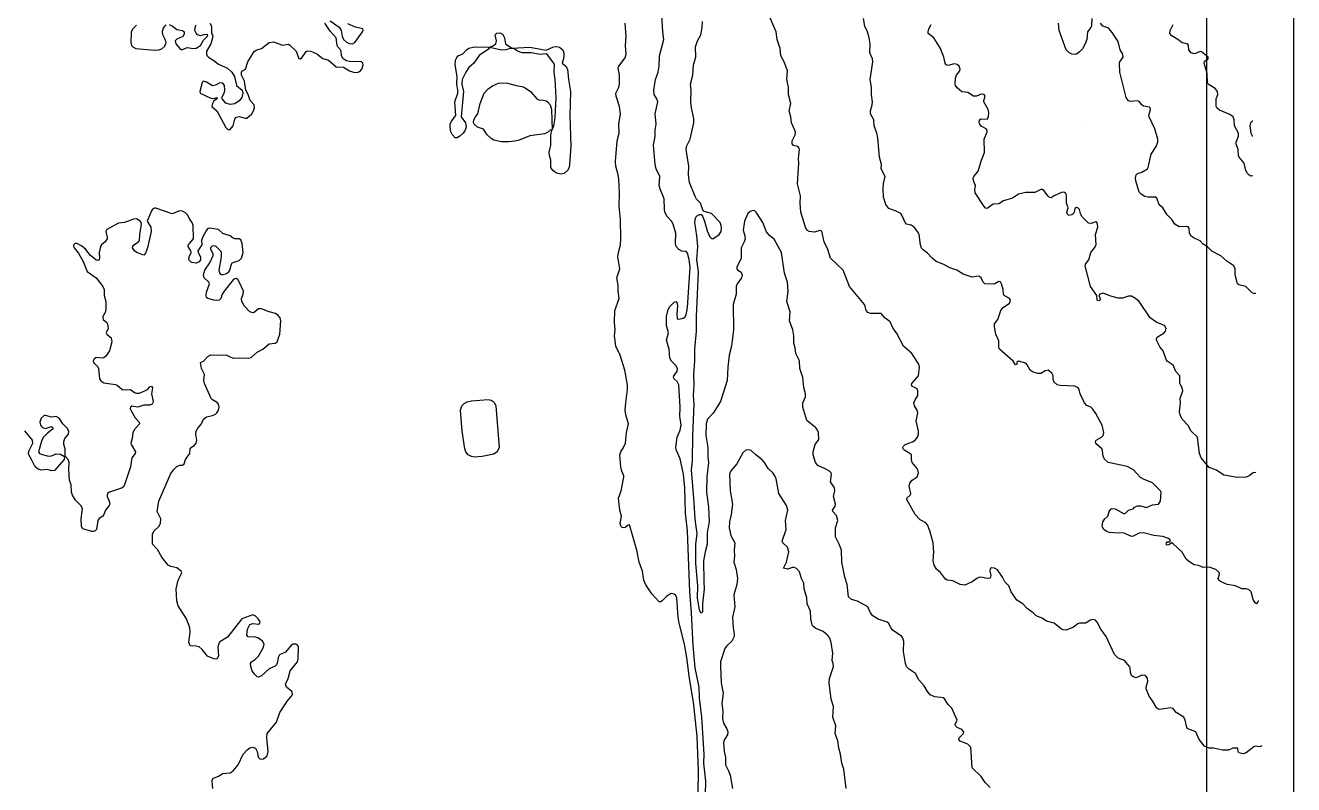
# Model space of a CAD drawing. Header units: feet. Extents: x 3308442 to 3309229, y 1376409 to 1377193.
# Drawn here: x 3308904.4 to 3309228.6, y 1376723.8 to 1376917.9 of the extents above; entities that cross this region are included whole.
import ezdxf

# ---------------------------------------------------------------- set-up
doc = ezdxf.new("R2010")
doc.units = ezdxf.units.FT
doc.header["$MEASUREMENT"] = 0
picture_1 = doc.add_image_def('image1.tif', size_in_pixel=(23683, 23593))

msp = doc.modelspace()

# ---------------------------------------------------------------- linework, layer by layer
msp.add_lwpolyline([(3308458.31, 1377163.01), (3309206.27, 1377163.01), (3309206.27, 1376437.64), (3308479.78, 1376432.27)], close=True)
at = {"color": 6}
for points, elevation in [([(3309078.24, 1376721.28), (3309078.3, 1376724.71), (3309077.84, 1376729.28), (3309077.86, 1376731.56), (3309077.3, 1376741.08), (3309076.74, 1376746.03), (3309076.59, 1376748.7), (3309075.61, 1376753.65), (3309075.05, 1376759.36), (3309074.69, 1376767.73), (3309074.21, 1376773.07), (3309073.68, 1376788.68), (3309073.13, 1376793.25), (3309072.92, 1376799.72), (3309072.6, 1376803.15), (3309071.77, 1376807.11), (3309070.85, 1376809.24), (3309070.7, 1376810), (3309071.04, 1376812.66), (3309071.77, 1376814.41), (3309071.99, 1376815.71), (3309071.68, 1376817.99), (3309071.79, 1376820.28), (3309071.46, 1376825.99), (3309071.01, 1376826.86), (3309070.2, 1376827.51), (3309070.02, 1376827.89), (3309070.13, 1376828.28), (3309071.02, 1376829.42), (3309071.09, 1376830.18), (3309070.63, 1376830.94), (3309069.51, 1376832.08), (3309069.12, 1376832.84), (3309068.97, 1376835.13), (3309068.27, 1376837.41), (3309068.82, 1376839.32), (3309068.31, 1376841.22), (3309068.31, 1376843.51), (3309068.73, 1376845.31), (3309069.11, 1376846.07), (3309070.25, 1376847.15), (3309070.63, 1376847.31), (3309071.01, 1376846.86), (3309071.12, 1376846.17), (3309070.92, 1376844.27), (3309071.01, 1376842.93), (3309071.39, 1376842.77), (3309072.53, 1376843.1), (3309072.92, 1376843.32), (3309073.33, 1376843.89), (3309073.61, 1376845.79), (3309074.29, 1376856.07), (3309074.06, 1376858.06), (3309073.68, 1376859.72), (3309073.3, 1376860.08), (3309072.15, 1376860.23), (3309071.39, 1376860.58), (3309070.72, 1376861.4), (3309070.57, 1376862.16), (3309070.64, 1376864.83), (3309070, 1376867.11), (3309069.52, 1376867.87), (3309068.42, 1376869.02), (3309067.86, 1376870.16), (3309067.72, 1376870.92), (3309067.71, 1376873.59), (3309066.72, 1376875.87), (3309066.41, 1376877.01), (3309066.57, 1376879.3), (3309065.67, 1376881.2), (3309065.36, 1376882.34), (3309064.97, 1376887.29), (3309065.34, 1376889.58), (3309065.35, 1376891.1), (3309065.64, 1376892.62), (3309065.37, 1376895.29), (3309066.08, 1376898.34), (3309065.84, 1376899.1), (3309065.13, 1376900.24), (3309065, 1376901.38), (3309065.45, 1376904.05), (3309066.1, 1376905.95), (3309066.41, 1376907.47), (3309066.51, 1376910.14), (3309067.59, 1376914.33), (3309067.32, 1376916.23), (3309066.96, 1376921.94)], 4482), ([(3309220.46, 1376733.76), (3309219.89, 1376733.45), (3309218.75, 1376733.66), (3309218.36, 1376733.5), (3309216.46, 1376731.94), (3309215.7, 1376731.65), (3309214.6, 1376731.94), (3309214.38, 1376732.32), (3309214.34, 1376733.09), (3309214.18, 1376733.14), (3309213.03, 1376733.17), (3309211.89, 1376732.65), (3309210.37, 1376732.58), (3309208.08, 1376733.09), (3309206.94, 1376733.11), (3309205.8, 1376733.63), (3309204.39, 1376735.37), (3309203.53, 1376737.27), (3309201.51, 1376738.04), (3309201.24, 1376738.42), (3309200.85, 1376740.32), (3309200.47, 1376741.05), (3309198.57, 1376742.22), (3309197.8, 1376743.26), (3309197.04, 1376743.41), (3309194.38, 1376743.01), (3309194, 1376743.08), (3309193.62, 1376743.37), (3309192.51, 1376745.27), (3309191.61, 1376746.41), (3309190.85, 1376748.32), (3309190.84, 1376748.7), (3309191.31, 1376750.22), (3309191.24, 1376750.98), (3309191, 1376751.36), (3309190.57, 1376751.68), (3309189.81, 1376751.82), (3309188.28, 1376751.09), (3309187.55, 1376751.36), (3309187.14, 1376751.74), (3309186.89, 1376752.5), (3309186.79, 1376753.65), (3309186.58, 1376754.03), (3309185.32, 1376755.55), (3309183.72, 1376756.11), (3309182.76, 1376757.07), (3309180.69, 1376761.64), (3309179.28, 1376763.55), (3309178.39, 1376765.36), (3309177.92, 1376765.83), (3309177.24, 1376766), (3309176.67, 1376765.83), (3309175.34, 1376765.06), (3309173.82, 1376765.07), (3309173.44, 1376764.94), (3309172.29, 1376764.1), (3309170.39, 1376763.32), (3309169.63, 1376763.37), (3309169.25, 1376763.56), (3309167.34, 1376765.06), (3309165.44, 1376765.64), (3309164.3, 1376766.37), (3309162.77, 1376766.97), (3309162.01, 1376767.76), (3309160.49, 1376768.85), (3309159.39, 1376770.02), (3309157.82, 1376770.95), (3309156.35, 1376773.07), (3309155.74, 1376774.59), (3309154.78, 1376775.68), (3309154.13, 1376776.87), (3309152.87, 1376778.68), (3309152.11, 1376779.17), (3309151.35, 1376779.22), (3309150.97, 1376778.99), (3309150.93, 1376778.4), (3309151.18, 1376777.25), (3309150.97, 1376776.63), (3309150.21, 1376776.5), (3309149.07, 1376776.8), (3309148.31, 1376776.81), (3309147.56, 1376776.49), (3309146.4, 1376775.68), (3309144.5, 1376774.83), (3309143.36, 1376774.95), (3309141.45, 1376775.9), (3309139.98, 1376776.11), (3309139.55, 1376776.35), (3309138.28, 1376778.02), (3309137.26, 1376778.88), (3309136.72, 1376779.92), (3309136.43, 1376781.06), (3309136.61, 1376783.35), (3309136.41, 1376785.63), (3309135.56, 1376788.68), (3309134.98, 1376790.2), (3309134.6, 1376790.78), (3309133.07, 1376791.47), (3309131.85, 1376792.86), (3309129.69, 1376796.67), (3309129.69, 1376797.05), (3309130.57, 1376797.81), (3309130.73, 1376798.2), (3309130.33, 1376800.1), (3309130.48, 1376800.86), (3309131.09, 1376801.62), (3309132.31, 1376802.49), (3309132.71, 1376803.53), (3309132.55, 1376804.29), (3309132.33, 1376804.67), (3309131.1, 1376806.19), (3309130.92, 1376806.95), (3309130.89, 1376808.1), (3309130.5, 1376808.48), (3309129.18, 1376809.24), (3309128.8, 1376809.62), (3309128.69, 1376810), (3309128.83, 1376810.38), (3309129.31, 1376810.76), (3309131.17, 1376811.44), (3309131.86, 1376811.9), (3309132.42, 1376812.66), (3309132.69, 1376813.43), (3309132.66, 1376814.19), (3309132.1, 1376816.85), (3309132.53, 1376818.76), (3309132.31, 1376819.52), (3309131.64, 1376820.66), (3309131.52, 1376821.42), (3309131.8, 1376822.18), (3309132.5, 1376823.33), (3309132.53, 1376824.47), (3309132.31, 1376825.02), (3309131.17, 1376825.59), (3309130.92, 1376825.99), (3309130.98, 1376826.37), (3309132.72, 1376828.28), (3309132.94, 1376830.56), (3309132.81, 1376831.32), (3309131, 1376833.99), (3309128.89, 1376835.89), (3309127.07, 1376839.32), (3309126.2, 1376840.46), (3309125.46, 1376842.16), (3309124.1, 1376843.13), (3309123.1, 1376844.27), (3309120.4, 1376844.27), (3309119.75, 1376844.54), (3309119.29, 1376845.03), (3309119.07, 1376846.17), (3309118.85, 1376846.55), (3309115.03, 1376851.12), (3309113.42, 1376855.31), (3309110.22, 1376858.36), (3309109.48, 1376860.64), (3309108.58, 1376862.54), (3309107.94, 1376865.29), (3309107.56, 1376865.48), (3309106.04, 1376865.04), (3309104.77, 1376865.21), (3309104.17, 1376865.59), (3309103.76, 1376866.29), (3309102.64, 1376870.16), (3309102.4, 1376872.44), (3309102.49, 1376874.35), (3309101.75, 1376877.39), (3309102.11, 1376882.72), (3309102.05, 1376883.87), (3309102.3, 1376886.15), (3309102.21, 1376886.53), (3309101.85, 1376886.91), (3309100.71, 1376887.2), (3309100.38, 1376887.67), (3309100.41, 1376888.44), (3309101.13, 1376889.96), (3309101.24, 1376890.72), (3309100.22, 1376893), (3309100.03, 1376894.53), (3309099.62, 1376896.05), (3309100.01, 1376897.95), (3309099.44, 1376900.24), (3309099.46, 1376902.14), (3309099.02, 1376904.05), (3309099.19, 1376906.33), (3309098.32, 1376908.62), (3309097.51, 1376910.14), (3309097.35, 1376912.04), (3309096.53, 1376914.33), (3309096.3, 1376916.23), (3309094.32, 1376920.8)], 4484), ([(3308932.8, 1376917.96), (3308931.85, 1376916.99), (3308931.45, 1376916.23), (3308931.33, 1376913.57), (3308931.54, 1376912.8), (3308931.85, 1376912.42), (3308932.67, 1376912.04), (3308937.37, 1376911.61), (3308938.51, 1376911.7), (3308939.27, 1376911.95), (3308940.03, 1376912.56), (3308940.36, 1376913.57), (3308940.15, 1376914.33), (3308939.5, 1376915.47), (3308939.43, 1376916.23), (3308939.6, 1376916.99), (3308940.03, 1376917.75), (3308940.41, 1376918.03)], 4480), ([(3308941.17, 1376918.11), (3308941.93, 1376917.76), (3308943.08, 1376916.85), (3308944.6, 1376916.62), (3308944.99, 1376916.23), (3308944.98, 1376915.67), (3308944.63, 1376915.09), (3308943.08, 1376914.36), (3308942.71, 1376913.95), (3308942.87, 1376913.18), (3308943.84, 1376912), (3308944.22, 1376911.78), (3308944.6, 1376911.78), (3308945.74, 1376912.25), (3308947.26, 1376912.04), (3308948.03, 1376912.07), (3308949.13, 1376912.8), (3308949.93, 1376914.17), (3308950.9, 1376915.09), (3308951, 1376915.47), (3308950.31, 1376915.57), (3308949.17, 1376915.25), (3308948.41, 1376915.47), (3308948.03, 1376915.89), (3308947.74, 1376916.61), (3308947.85, 1376917.75), (3308948.03, 1376918.01)], 4480), ([(3308951.55, 1376918.52), (3308951.95, 1376917.75), (3308951.96, 1376915.85), (3308952.25, 1376915.47), (3308952.33, 1376915.09), (3308951.8, 1376913.18), (3308950.7, 1376911.28), (3308950.68, 1376910.52), (3308950.84, 1376910.14), (3308951.17, 1376909.76), (3308952.6, 1376908.94), (3308953.74, 1376908.03), (3308956.02, 1376906.96), (3308957.2, 1376905.95), (3308957.88, 1376904.81), (3308958.33, 1376902.52), (3308959.85, 1376901.38), (3308960.01, 1376900.62), (3308959.69, 1376899.48), (3308959.07, 1376898.61), (3308957.93, 1376897.89), (3308956.78, 1376897.71), (3308955.64, 1376898.06), (3308954.7, 1376899.1), (3308954.62, 1376899.48), (3308955.26, 1376900.73), (3308955.41, 1376901.38), (3308955.31, 1376902.52), (3308954.88, 1376903.18), (3308954.12, 1376903.23), (3308952.98, 1376902.59), (3308952.21, 1376902.49), (3308950.69, 1376903.4), (3308949.93, 1376903.66), (3308949.57, 1376903.28), (3308948.98, 1376901), (3308949.1, 1376900.62), (3308951.83, 1376899.29), (3308952.6, 1376899.26), (3308953.36, 1376899.48), (3308953.4, 1376899.1), (3308952.6, 1376898.6), (3308952.21, 1376897.95), (3308952.07, 1376897.19), (3308953.36, 1376896.08), (3308955.64, 1376891.8), (3308956.02, 1376891.35), (3308956.4, 1376891.19), (3308956.78, 1376891.27), (3308957.55, 1376892.24), (3308957.93, 1376893.91), (3308958.31, 1376894.49), (3308959.07, 1376894.64), (3308960.59, 1376894.17), (3308960.97, 1376894.22), (3308962.25, 1376895.29), (3308962.74, 1376896.05), (3308962.98, 1376896.81), (3308962.91, 1376897.57), (3308961.85, 1376898.72), (3308961.37, 1376900.24), (3308960.73, 1376901.38), (3308960.41, 1376903.67), (3308959.67, 1376905.19), (3308959.67, 1376905.95), (3308959.89, 1376906.33), (3308960.63, 1376906.71), (3308961.27, 1376908.62), (3308962.88, 1376911.27), (3308963.53, 1376911.66), (3308964.78, 1376912.01), (3308966.68, 1376913.55), (3308967.83, 1376913.69), (3308970.11, 1376912.82), (3308971.63, 1376913.08), (3308972.01, 1376912.89), (3308973.62, 1376911.28), (3308974.3, 1376909.46), (3308974.68, 1376909.39), (3308975.06, 1376909.64), (3308976.2, 1376911.25), (3308976.58, 1376911.41), (3308977.34, 1376911.3), (3308978.87, 1376910.67), (3308980.39, 1376909.41), (3308981.91, 1376909), (3308983.82, 1376907.31), (3308985.72, 1376907.2), (3308987.24, 1376906.32), (3308988.27, 1376905.95), (3308989.15, 1376905.88), (3308989.91, 1376906.11), (3308990.4, 1376906.71), (3308990.73, 1376907.85), (3308990.67, 1376908.28), (3308990.24, 1376908.62), (3308987.24, 1376908.65), (3308986.48, 1376908.88), (3308985.64, 1376909.38), (3308985.24, 1376910.14), (3308985.14, 1376911.28), (3308984.97, 1376911.66), (3308984.26, 1376912.42), (3308984.08, 1376912.8), (3308983.86, 1376914.71), (3308982.29, 1376916.41), (3308980.91, 1376918.52)], 4480), ([(3308982.29, 1376919.09), (3308984.58, 1376917.42), (3308985.13, 1376916.61), (3308985.38, 1376915.09), (3308985.73, 1376914.33), (3308986.48, 1376913.66), (3308987.24, 1376913.28), (3308988.01, 1376913.2), (3308988.64, 1376913.57), (3308990.59, 1376916.23), (3308990.78, 1376916.61), (3308990.64, 1376916.99), (3308988.77, 1376917.42), (3308986.86, 1376918.29)], 4480), ([(3309076.21, 1376710.24), (3309076.41, 1376727.37), (3309076.07, 1376736.13), (3309075.14, 1376744.89), (3309074.11, 1376750.98), (3309073.45, 1376756.31), (3309072.85, 1376759.74), (3309071.53, 1376765.07), (3309071.29, 1376766.59), (3309070.92, 1376771.54), (3309070.63, 1376772.16), (3309070.25, 1376772.52), (3309069.49, 1376772.65), (3309068.35, 1376771.98), (3309067.2, 1376770.78), (3309066.82, 1376770.53), (3309066.44, 1376770.53), (3309064.54, 1376772.58), (3309063.02, 1376774.85), (3309062.48, 1376776.11), (3309062.11, 1376778.4), (3309061.26, 1376780.68), (3309060.72, 1376783.73), (3309058.84, 1376790.2), (3309058.45, 1376790.15), (3309057.68, 1376789.57), (3309057.3, 1376789.46), (3309056.92, 1376789.56), (3309056.68, 1376789.82), (3309056.46, 1376790.58), (3309056.78, 1376792.48), (3309056.31, 1376794.01), (3309056.02, 1376797.05), (3309056.65, 1376798.96), (3309057.34, 1376802.38), (3309057.33, 1376802.76), (3309056.85, 1376803.91), (3309056.57, 1376805.05), (3309056.35, 1376808.1), (3309056.56, 1376808.86), (3309057.3, 1376810.03), (3309057.79, 1376811.14), (3309058.08, 1376813.81), (3309058.59, 1376816.09), (3309057.88, 1376818.38), (3309057.75, 1376819.52), (3309057.84, 1376821.42), (3309058.32, 1376824.85), (3309058.31, 1376825.99), (3309057.62, 1376829.8), (3309056.45, 1376833.61), (3309055.34, 1376835.89), (3309054.99, 1376838.56), (3309055.14, 1376840.08), (3309055.02, 1376841.98), (3309055.08, 1376845.03), (3309056.16, 1376848.07), (3309055.88, 1376849.98), (3309055.89, 1376851.5), (3309055.58, 1376853.41), (3309056.35, 1376855.69), (3309055.81, 1376858.74), (3309055.97, 1376859.88), (3309056.51, 1376861.78), (3309056.62, 1376863.31), (3309056.54, 1376868.26), (3309056.14, 1376871.68), (3309056.25, 1376875.11), (3309056.13, 1376878.54), (3309055.96, 1376879.68), (3309055.32, 1376881.96), (3309055.21, 1376883.1), (3309055.69, 1376888.44), (3309056.21, 1376890.34), (3309056.07, 1376892.62), (3309056.48, 1376895.29), (3309056.26, 1376897.19), (3309055.42, 1376899.86), (3309055.32, 1376900.62), (3309056.13, 1376902.14), (3309056.27, 1376902.9), (3309056.27, 1376905.19), (3309055.96, 1376907.09), (3309056.09, 1376907.47), (3309057.68, 1376909.61), (3309057.97, 1376910.52), (3309057.82, 1376912.8), (3309057.99, 1376915.09), (3309057.72, 1376918.52)], 4481), ([(3309150.97, 1376723.04), (3309149.75, 1376724.33), (3309148.69, 1376725.87), (3309146.37, 1376728.14), (3309146.02, 1376733.38), (3309145.26, 1376734.19), (3309143.36, 1376734.94), (3309142.97, 1376735.37), (3309143.04, 1376735.75), (3309144.21, 1376736.89), (3309144.23, 1376737.27), (3309143.74, 1376737.9), (3309142.55, 1376738.42), (3309142.13, 1376738.8), (3309142.09, 1376739.18), (3309142.54, 1376740.32), (3309141.21, 1376743.37), (3309140.31, 1376744.3), (3309139.17, 1376746.01), (3309136.88, 1376746.25), (3309135.64, 1376746.79), (3309134.98, 1376747.59), (3309134.15, 1376749.08), (3309132.8, 1376750.6), (3309131.93, 1376752.24), (3309130.39, 1376753.27), (3309129.6, 1376754.03), (3309129.34, 1376754.79), (3309128.84, 1376757.84), (3309128.97, 1376760.5), (3309128.72, 1376761.26), (3309128.43, 1376761.64), (3309126.22, 1376763.23), (3309125.64, 1376763.93), (3309125.08, 1376765), (3309124.7, 1376765.33), (3309122.41, 1376766.14), (3309121.01, 1376766.97), (3309120.39, 1376767.73), (3309119.7, 1376769.26), (3309117.08, 1376770.74), (3309115.56, 1376771.13), (3309114.8, 1376771.86), (3309114.45, 1376774.97), (3309113.85, 1376776.87), (3309113.12, 1376780.68), (3309112.99, 1376783.73), (3309112.44, 1376785.25), (3309111.45, 1376787.15), (3309111.48, 1376789.44), (3309112.09, 1376791.34), (3309111.75, 1376792.58), (3309110.77, 1376793.63), (3309110.74, 1376794.01), (3309111.37, 1376795.01), (3309111.51, 1376795.53), (3309110.92, 1376797.43), (3309111.27, 1376798.96), (3309111.22, 1376799.72), (3309110.17, 1376801.24), (3309110.45, 1376803.15), (3309110.32, 1376803.53), (3309109.92, 1376803.91), (3309108.67, 1376804.67), (3309106.93, 1376805.43), (3309106.35, 1376806.19), (3309105.74, 1376808.1), (3309105.72, 1376808.86), (3309106.24, 1376810.76), (3309107.18, 1376812.02), (3309107.1, 1376813.81), (3309106.8, 1376814.57), (3309106.42, 1376815.05), (3309104.14, 1376816.92), (3309103.11, 1376820.28), (3309103.14, 1376821.42), (3309103.77, 1376822.94), (3309103.84, 1376823.71), (3309103.38, 1376825.34), (3309103.13, 1376827.89), (3309102.38, 1376830.18), (3309102.23, 1376832.18), (3309101.37, 1376833.99), (3309101.19, 1376835.51), (3309100.81, 1376836.65), (3309100.8, 1376838.56), (3309100.53, 1376840.08), (3309099.68, 1376842.36), (3309099.86, 1376844.65), (3309099.03, 1376847.31), (3309099.38, 1376849.98), (3309099.2, 1376852.26), (3309098.47, 1376854.55), (3309097.63, 1376859.88), (3309095.76, 1376863.24), (3309094.62, 1376864.22), (3309093.86, 1376865.16), (3309092.9, 1376867.49), (3309091.19, 1376870.14), (3309090.81, 1376870.49), (3309090.43, 1376870.61), (3309089.67, 1376870.37), (3309089.05, 1376869.78), (3309088.24, 1376867.87), (3309087.86, 1376865.59), (3309088.31, 1376864.07), (3309088.36, 1376863.31), (3309088.14, 1376862.54), (3309087.38, 1376861.02), (3309087.35, 1376858.36), (3309086.26, 1376856.07), (3309086.24, 1376855.69), (3309086.53, 1376855.31), (3309087.38, 1376854.85), (3309087.6, 1376854.17), (3309087.44, 1376853.41), (3309086.37, 1376851.88), (3309086.08, 1376851.12), (3309086.05, 1376849.22), (3309085.35, 1376846.55), (3309085.39, 1376840.08), (3309084.86, 1376835.89), (3309084.32, 1376833.61), (3309083.95, 1376830.56), (3309083.78, 1376827.13), (3309082.05, 1376821.72), (3309080.22, 1376818.76), (3309078.77, 1376817.23), (3309078.43, 1376816.09), (3309078.33, 1376813.05), (3309078.83, 1376810), (3309078.83, 1376807.71), (3309079.01, 1376806.19), (3309078.57, 1376802.38), (3309078.52, 1376798.58), (3309079.03, 1376794.77), (3309079.19, 1376790.96), (3309078.67, 1376788.3), (3309078.67, 1376785.25), (3309078.15, 1376783.35), (3309077.74, 1376781.06), (3309077.78, 1376775.73), (3309077.94, 1376773.83), (3309077.49, 1376770.02), (3309077.48, 1376767.97), (3309077.1, 1376767.62), (3309076.72, 1376768.39), (3309076.18, 1376771.54), (3309076.24, 1376774.59), (3309075.74, 1376780.3), (3309075.81, 1376785.25), (3309076.07, 1376787.92), (3309075.58, 1376791.65), (3309075.38, 1376795.91), (3309074.69, 1376804.29), (3309074.94, 1376806.57), (3309074.98, 1376813.05), (3309075.38, 1376821.04), (3309075.2, 1376823.33), (3309075.31, 1376825.99), (3309075.23, 1376828.66), (3309075.5, 1376832.08), (3309075.51, 1376835.13), (3309075.97, 1376839.7), (3309075.92, 1376843.51), (3309076.47, 1376854.93), (3309076, 1376857.97), (3309076.28, 1376861.4), (3309076.05, 1376864.07), (3309075.53, 1376867.49), (3309075.66, 1376868.64), (3309075.96, 1376869.16), (3309076.72, 1376869.58), (3309077.1, 1376869.54), (3309077.48, 1376869.15), (3309078, 1376867.87), (3309078.63, 1376865.4), (3309079.39, 1376863.85), (3309079.77, 1376863.4), (3309080.15, 1376863.33), (3309081.73, 1376864.45), (3309082.24, 1376865.21), (3309082.36, 1376865.97), (3309082.28, 1376866.73), (3309081.97, 1376867.49), (3309079.78, 1376869.78), (3309077.86, 1376870.29), (3309077.63, 1376870.54), (3309077, 1376872.44), (3309075.96, 1376873.5), (3309075.58, 1376874.17), (3309074.14, 1376877.77), (3309073.9, 1376879.68), (3309073.96, 1376881.96), (3309073.28, 1376886.15), (3309073.37, 1376886.91), (3309074.34, 1376888.82), (3309075.25, 1376893), (3309075.23, 1376894.15), (3309074.64, 1376896.81), (3309074.52, 1376898.34), (3309074.55, 1376901.38), (3309074.39, 1376902.9), (3309074.99, 1376905.19), (3309075.2, 1376907.85), (3309075.78, 1376909.76), (3309075.71, 1376912.42), (3309076.22, 1376913.95), (3309077.03, 1376915.47), (3309077.36, 1376917.37), (3309077.48, 1376918.9)], 4483), ([(3309219.7, 1376770.74), (3309219.51, 1376770.74), (3309219.13, 1376770.07), (3309218.75, 1376770.27), (3309218.21, 1376771.16), (3309217.74, 1376773.07), (3309217.22, 1376773.63), (3309216.46, 1376773.85), (3309215.32, 1376773.84), (3309213.73, 1376774.59), (3309211.62, 1376774.97), (3309209.91, 1376775.73), (3309209.44, 1376776.11), (3309209.3, 1376776.49), (3309209.59, 1376777.63), (3309209.51, 1376778.02), (3309208.68, 1376778.78), (3309206.94, 1376779.44), (3309205.42, 1376779.35), (3309204.28, 1376779.8), (3309203.13, 1376780.04), (3309202.01, 1376780.68), (3309201.12, 1376781.44), (3309200.09, 1376783.28), (3309197.8, 1376785.35), (3309197.42, 1376785.59), (3309196.66, 1376785.1), (3309196.28, 1376785.06), (3309195.99, 1376785.25), (3309196.06, 1376785.63), (3309196.28, 1376785.84), (3309197.04, 1376785.88), (3309197.04, 1376786.39), (3309196.62, 1376786.77), (3309195.14, 1376787.21), (3309192.85, 1376787.54), (3309190.19, 1376788.22), (3309189.05, 1376788.06), (3309187.52, 1376787.31), (3309187.14, 1376787.27), (3309185.24, 1376788.13), (3309182.57, 1376788.14), (3309181.43, 1376788.29), (3309180.67, 1376788.57), (3309180.03, 1376789.06), (3309179.67, 1376789.82), (3309179.79, 1376790.96), (3309180.29, 1376791.79), (3309181.1, 1376792.48), (3309181.43, 1376793.63), (3309181.81, 1376794.23), (3309182.19, 1376794.41), (3309182.95, 1376794.35), (3309185.24, 1376793.07), (3309185.62, 1376793.21), (3309186.38, 1376794.01), (3309187.52, 1376794.34), (3309187.93, 1376794.77), (3309188.67, 1376795.11), (3309189.43, 1376795.05), (3309190.95, 1376794.65), (3309192.47, 1376795.32), (3309194, 1376795.48), (3309194.57, 1376796.29), (3309194.67, 1376798.58), (3309194.53, 1376798.96), (3309192.47, 1376801), (3309190.19, 1376801.89), (3309189.43, 1376802.37), (3309187.61, 1376804.29), (3309186, 1376805.11), (3309181.18, 1376806.19), (3309180.29, 1376806.9), (3309179.9, 1376807.71), (3309179.7, 1376809.24), (3309179.52, 1376809.62), (3309178.31, 1376810.76), (3309177.99, 1376811.14), (3309177.89, 1376811.52), (3309178.11, 1376811.9), (3309179.5, 1376812.66), (3309179.91, 1376813.1), (3309180.05, 1376813.81), (3309179.61, 1376815.71), (3309178, 1376818.71), (3309177.24, 1376819.84), (3309176.7, 1376820.28), (3309175.72, 1376820.73), (3309175.08, 1376821.42), (3309173.98, 1376823.71), (3309173.73, 1376824.85), (3309173.49, 1376825.23), (3309172.67, 1376825.71), (3309168.87, 1376825.84), (3309168.1, 1376826), (3309167.3, 1376826.75), (3309167.1, 1376827.51), (3309167.1, 1376828.28), (3309166.79, 1376829.04), (3309165.82, 1376829.76), (3309165.06, 1376829.6), (3309163.92, 1376828.91), (3309163.15, 1376828.91), (3309162.01, 1376829.29), (3309161.25, 1376829.78), (3309160.49, 1376831.14), (3309160.11, 1376831.52), (3309158.21, 1376832.11), (3309157.82, 1376831.7), (3309157.82, 1376831.32), (3309157.44, 1376831.11), (3309156.86, 1376832.08), (3309153.41, 1376835.13), (3309153.26, 1376835.51), (3309153.26, 1376837.26), (3309152.45, 1376838.94), (3309152.09, 1376840.84), (3309152.1, 1376841.6), (3309152.99, 1376842.74), (3309153.69, 1376845.03), (3309154.35, 1376845.79), (3309155.92, 1376846.92), (3309156.17, 1376847.69), (3309155.92, 1376848.1), (3309154.56, 1376848.84), (3309154.38, 1376849.22), (3309154.36, 1376850.36), (3309153.91, 1376851.88), (3309153.64, 1376852.34), (3309153.26, 1376852.47), (3309152.2, 1376851.88), (3309151.73, 1376851.79), (3309149.64, 1376851.88), (3309149.21, 1376852.26), (3309148.69, 1376853.38), (3309148.31, 1376853.68), (3309147.92, 1376853.76), (3309146.4, 1376853.55), (3309144.12, 1376854.29), (3309142.48, 1376855.31), (3309140.69, 1376855.92), (3309139.17, 1376856.76), (3309137.23, 1376857.59), (3309136.19, 1376858.36), (3309134.98, 1376859.71), (3309133.84, 1376860.49), (3309133.46, 1376860.97), (3309133.17, 1376861.78), (3309132.85, 1376864.45), (3309132.47, 1376865.21), (3309131.55, 1376866.34), (3309130.79, 1376866.85), (3309129.65, 1376867.11), (3309129.27, 1376867.54), (3309128.45, 1376869.4), (3309128.13, 1376869.8), (3309126.98, 1376870.44), (3309125.08, 1376871.07), (3309124.32, 1376872.15), (3309123.74, 1376873.97), (3309123.65, 1376876.25), (3309123.73, 1376877.39), (3309124.18, 1376879.3), (3309123.18, 1376881.2), (3309123.22, 1376882.34), (3309122.68, 1376884.25), (3309122.26, 1376889.2), (3309122.03, 1376890.34), (3309121.37, 1376892.24), (3309121.31, 1376893.77), (3309120.45, 1376895.29), (3309120.45, 1376896.05), (3309120.88, 1376897.57), (3309120.92, 1376898.34), (3309120.67, 1376900.24), (3309120.69, 1376902.14), (3309120.29, 1376904.05), (3309121.04, 1376908.62), (3309120.9, 1376909.38), (3309120.25, 1376910.9), (3309120.31, 1376913.18), (3309120.04, 1376914.71), (3309119.63, 1376916.23), (3309118.96, 1376917.75), (3309118.63, 1376919.66)], 4485), ([(3309218.94, 1376803.59), (3309218.21, 1376803.53), (3309217.22, 1376802.78), (3309216.46, 1376802.44), (3309214.18, 1376802.32), (3309210.75, 1376802.95), (3309208.85, 1376804.19), (3309206.94, 1376804.88), (3309204.96, 1376807.33), (3309204.49, 1376808.48), (3309203.97, 1376812.66), (3309202.39, 1376814.19), (3309201.61, 1376815.66), (3309200.11, 1376817.23), (3309199.53, 1376818.38), (3309199.41, 1376819.14), (3309199.62, 1376821.42), (3309199.58, 1376822.56), (3309200.22, 1376824.47), (3309200.04, 1376825.23), (3309199.47, 1376826.37), (3309199.46, 1376828.28), (3309198.45, 1376829.42), (3309197.8, 1376831.03), (3309196.28, 1376832.08), (3309195.98, 1376832.46), (3309195.21, 1376834.75), (3309194.38, 1376835.76), (3309193.53, 1376837.41), (3309193.53, 1376837.79), (3309193.73, 1376838.18), (3309195.52, 1376839.31), (3309195.86, 1376839.7), (3309195.99, 1376840.46), (3309195.56, 1376841.22), (3309193.62, 1376841.94), (3309191.91, 1376843.13), (3309189.06, 1376847.31), (3309188.18, 1376848.07), (3309187.14, 1376848.66), (3309186.38, 1376848.7), (3309184.86, 1376848.16), (3309183.72, 1376848.14), (3309181.81, 1376848.66), (3309179.91, 1376849.47), (3309179.04, 1376849.22), (3309178.81, 1376848.84), (3309179.1, 1376848.07), (3309179.02, 1376847.69), (3309178.77, 1376847.53), (3309178.39, 1376847.69), (3309178.28, 1376848.84), (3309176.61, 1376851.12), (3309175.29, 1376856.45), (3309175.37, 1376856.83), (3309176.24, 1376857.97), (3309176.73, 1376859.88), (3309177.66, 1376861.02), (3309178.07, 1376861.78), (3309177.93, 1376864.45), (3309178.51, 1376866.35), (3309178.46, 1376867.11), (3309178.28, 1376867.49), (3309178, 1376867.68), (3309176.86, 1376867.25), (3309176.1, 1376867.34), (3309174.44, 1376869.02), (3309174.08, 1376869.78), (3309173.82, 1376870.88), (3309173.44, 1376871.27), (3309173.05, 1376871.33), (3309172.67, 1376871.14), (3309172.47, 1376870.16), (3309172.29, 1376869.78), (3309171.91, 1376869.47), (3309171.15, 1376869.35), (3309170.77, 1376869.63), (3309170.63, 1376870.16), (3309170.94, 1376871.3), (3309170.55, 1376872.44), (3309170.55, 1376874.35), (3309170.39, 1376874.84), (3309170.01, 1376875.21), (3309169.63, 1376875.29), (3309169.25, 1376875.17), (3309167.34, 1376874.35), (3309166.58, 1376873.83), (3309166.2, 1376873.88), (3309165.82, 1376874.22), (3309164.68, 1376875.67), (3309164.3, 1376875.94), (3309163.92, 1376875.98), (3309162.39, 1376875.2), (3309160.11, 1376875.15), (3309158.26, 1376874.73), (3309156.68, 1376873.72), (3309154.4, 1376873.08), (3309153.26, 1376872.32), (3309151.73, 1376872.18), (3309150.21, 1376871.14), (3309149.83, 1376871.18), (3309149.45, 1376871.61), (3309147.19, 1376875.11), (3309147.07, 1376875.87), (3309147.28, 1376877.01), (3309146.77, 1376878.15), (3309146.68, 1376878.92), (3309146.81, 1376879.3), (3309147.92, 1376880.66), (3309148.78, 1376883.49), (3309149.59, 1376885.39), (3309149.51, 1376888.82), (3309150.25, 1376890.72), (3309150.23, 1376891.1), (3309149.99, 1376891.48), (3309148.69, 1376892.18), (3309148.32, 1376892.62), (3309148.22, 1376893), (3309148.31, 1376893.73), (3309148.69, 1376894.04), (3309150.21, 1376893.96), (3309150.57, 1376894.53), (3309150.66, 1376895.67), (3309150.52, 1376896.43), (3309149.35, 1376898.34), (3309149.35, 1376898.72), (3309149.74, 1376899.86), (3309149.45, 1376900.24), (3309148.69, 1376900.33), (3309147.54, 1376899.86), (3309146.78, 1376899.84), (3309145.26, 1376900.77), (3309143.74, 1376900.95), (3309142.59, 1376901.95), (3309142.18, 1376902.52), (3309142.09, 1376902.9), (3309142.12, 1376904.43), (3309142.4, 1376905.19), (3309143.22, 1376906.33), (3309143.3, 1376906.71), (3309143.08, 1376907.47), (3309142.59, 1376907.89), (3309141.83, 1376908.08), (3309140.31, 1376907.66), (3309139.74, 1376907.85), (3309139.5, 1376908.23), (3309139.14, 1376909.76), (3309138.27, 1376912.04), (3309136.57, 1376914.71), (3309135.19, 1376915.85), (3309135.12, 1376916.23), (3309135.35, 1376916.99), (3309135.89, 1376918.13)], 4486), ([(3309177.01, 1376919.66), (3309176.88, 1376917.75), (3309176.76, 1376917.37), (3309175.85, 1376916.23), (3309175.68, 1376914.33), (3309175.32, 1376913.18), (3309174.58, 1376911.91), (3309173.82, 1376911.11), (3309173.05, 1376910.58), (3309172.67, 1376910.47), (3309171.91, 1376910.57), (3309171.15, 1376910.95), (3309170.46, 1376911.66), (3309168.68, 1376916.61), (3309168.46, 1376918.52)], 4487), ([(3309218.94, 1376849.38), (3309218.36, 1376849.38), (3309217.98, 1376849.57), (3309216.38, 1376851.12), (3309214.56, 1376851.55), (3309214.18, 1376851.84), (3309213.63, 1376854.17), (3309213.66, 1376855.69), (3309213.26, 1376856.45), (3309211.51, 1376857.65), (3309209.99, 1376859.04), (3309207.7, 1376860.15), (3309206.56, 1376861.27), (3309205.42, 1376861.98), (3309204.66, 1376862.81), (3309203.13, 1376863.49), (3309202.37, 1376864.03), (3309201.99, 1376864.76), (3309201.85, 1376865.97), (3309201.61, 1376866.37), (3309201.23, 1376866.49), (3309199.33, 1376866.45), (3309198.18, 1376867.08), (3309197.45, 1376868.26), (3309196.28, 1376869.48), (3309195.14, 1376871.24), (3309194.2, 1376872.06), (3309193.62, 1376873.7), (3309193.23, 1376873.97), (3309191.33, 1376874.01), (3309190.57, 1376874.19), (3309189.64, 1376874.73), (3309189.05, 1376875.29), (3309188.2, 1376878.15), (3309188.14, 1376878.92), (3309188.28, 1376879.68), (3309188.67, 1376880.06), (3309189.81, 1376880.39), (3309191.19, 1376881.2), (3309191.4, 1376881.58), (3309192.14, 1376885.01), (3309193.44, 1376886.91), (3309193.88, 1376888.05), (3309193.86, 1376888.82), (3309193.08, 1376891.48), (3309191.62, 1376894.53), (3309191.6, 1376894.91), (3309192, 1376896.43), (3309191.92, 1376896.81), (3309191.71, 1376897.03), (3309190.19, 1376897.24), (3309189.73, 1376897.57), (3309189.05, 1376898.46), (3309188.67, 1376898.63), (3309186.76, 1376898.49), (3309186.38, 1376898.62), (3309185.75, 1376899.48), (3309184.17, 1376905.95), (3309184.08, 1376908.23), (3309184.17, 1376908.62), (3309185.02, 1376909.76), (3309184.95, 1376910.52), (3309184.25, 1376911.66), (3309183.72, 1376913.77), (3309182.19, 1376916.08), (3309181.43, 1376917), (3309181.05, 1376917.29), (3309179.76, 1376917.75), (3309179.17, 1376918.52)], 4487), ([(3309218.17, 1376879.49), (3309217.6, 1376879.4), (3309217.22, 1376879.58), (3309216.78, 1376880.06), (3309216.35, 1376880.82), (3309215.89, 1376882.72), (3309214.62, 1376884.25), (3309214.47, 1376884.63), (3309214.42, 1376886.15), (3309213.84, 1376887.67), (3309213.85, 1376888.05), (3309214.5, 1376889.58), (3309214.49, 1376890.34), (3309213.43, 1376892.24), (3309213.34, 1376893.77), (3309213.08, 1376894.53), (3309212.27, 1376895.12), (3309209.61, 1376896.24), (3309208.92, 1376896.81), (3309208.76, 1376897.19), (3309208.75, 1376899.1), (3309209.17, 1376900.24), (3309209.12, 1376901), (3309208.5, 1376901.76), (3309206.94, 1376902.71), (3309206.56, 1376903.14), (3309206.49, 1376905.57), (3309205.67, 1376908.23), (3309205.8, 1376908.77), (3309206.76, 1376909.38), (3309206.74, 1376909.76), (3309205.04, 1376911.17), (3309204.66, 1376911.23), (3309203.52, 1376910.7), (3309203.13, 1376910.67), (3309202.37, 1376910.9), (3309201.75, 1376911.66), (3309201.69, 1376912.8), (3309201.48, 1376913.18), (3309200.09, 1376913.41), (3309198.95, 1376914.34), (3309197.42, 1376915.25), (3309196.96, 1376915.85), (3309196.98, 1376916.61), (3309197.74, 1376918.13)], 4488), ([(3309042.09, 1376880.06), (3309041.31, 1376879.87), (3309040.17, 1376880.16), (3309039.2, 1376880.82), (3309038.74, 1376881.58), (3309038.67, 1376883.49), (3309038.35, 1376884.63), (3309038.3, 1376885.39), (3309038.72, 1376887.29), (3309038.72, 1376889.96), (3309038.93, 1376891.1), (3309038.65, 1376891.17), (3309037.89, 1376890.51), (3309037.12, 1376890.19), (3309033.32, 1376889.7), (3309030.65, 1376888.58), (3309029.51, 1376888.32), (3309027.99, 1376888.14), (3309026.08, 1376888.18), (3309024.18, 1376888.61), (3309023.42, 1376889), (3309022.43, 1376889.96), (3309021.51, 1376891.36), (3309019.99, 1376891.86), (3309019.11, 1376892.62), (3309018.98, 1376893), (3309019.02, 1376893.77), (3309019.42, 1376894.53), (3309020.06, 1376895.29), (3309020.61, 1376897.95), (3309021.7, 1376900.62), (3309022.65, 1376901.65), (3309023.8, 1376902.43), (3309025.32, 1376903.15), (3309026.46, 1376903.26), (3309027.6, 1376903.18), (3309029.86, 1376902.52), (3309031.41, 1376902.29), (3309032.17, 1376901.99), (3309033.49, 1376901), (3309035.09, 1376899.1), (3309035.6, 1376898.92), (3309036.74, 1376898.83), (3309037.5, 1376898.62), (3309037.89, 1376898.33), (3309038.53, 1376897.57), (3309038.91, 1376896.43), (3309039.03, 1376891.18), (3309039.47, 1376892.24), (3309039.79, 1376894.29), (3309040.05, 1376899.48), (3309039.81, 1376904.05), (3309039.55, 1376905.95), (3309039.67, 1376907.85), (3309039.49, 1376908.23), (3309037.89, 1376910.36), (3309037.5, 1376910.66), (3309035.98, 1376910.47), (3309033.7, 1376910.9), (3309031.41, 1376910.87), (3309030.23, 1376911.28), (3309029.13, 1376911.97), (3309028.37, 1376911.98), (3309027.22, 1376911.65), (3309026.08, 1376911.6), (3309023.42, 1376912.19), (3309023.03, 1376912.42), (3309023.8, 1376912.64), (3309024.63, 1376913.18), (3309024.79, 1376913.95), (3309024.52, 1376915.47), (3309024.94, 1376915.93), (3309025.7, 1376916.02), (3309026.46, 1376915.61), (3309026.89, 1376914.71), (3309027.1, 1376913.18), (3309028.75, 1376912.11), (3309033.32, 1376912.36), (3309037.5, 1376911.55), (3309039.41, 1376912.42), (3309040.17, 1376912.54), (3309040.93, 1376912.37), (3309041.75, 1376911.66), (3309042.02, 1376910.9), (3309042.07, 1376910.14), (3309041.98, 1376909.38), (3309041.59, 1376908.23), (3309042.58, 1376907.47), (3309043.01, 1376906.71), (3309043.21, 1376904.05), (3309043.76, 1376901), (3309043.54, 1376894.91), (3309043.79, 1376886.91), (3309043.51, 1376882.34), (3309043.38, 1376881.58), (3309042.98, 1376880.82), (3309042.09, 1376880.06)], 4481), ([(3309014.78, 1376889.2), (3309014.28, 1376889.15), (3309013.52, 1376889.98), (3309013.17, 1376890.72), (3309012.94, 1376891.86), (3309013, 1376892.62), (3309013.29, 1376893.39), (3309014.41, 1376894.91), (3309014.21, 1376898.34), (3309014.97, 1376900.62), (3309014.97, 1376901.38), (3309014.66, 1376902.9), (3309014.75, 1376904.81), (3309014.24, 1376907.85), (3309014.36, 1376909), (3309014.66, 1376909.69), (3309015.04, 1376910.11), (3309016.18, 1376910.6), (3309017.12, 1376911.66), (3309017.71, 1376912.09), (3309019.23, 1376912.41), (3309022.65, 1376912.38), (3309022.99, 1376912.04), (3309020.37, 1376910.23), (3309019.05, 1376908.23), (3309017.71, 1376907.13), (3309016.94, 1376905.93), (3309016.08, 1376904.05), (3309015.97, 1376902.9), (3309016.4, 1376901), (3309015.8, 1376894.53), (3309016.86, 1376893), (3309017.06, 1376891.86), (3309016.82, 1376891.1), (3309016.3, 1376890.34), (3309015.42, 1376889.55), (3309014.78, 1376889.2)], 4481), ([(3309174.58, 1376891.86), (3309174.58, 1376891.86), (3309174.58, 1376891.86), (3309174.58, 1376891.86)], 4487), ([(3309218.17, 1376893.46), (3309217.98, 1376893.46), (3309217.58, 1376893), (3309217.36, 1376892.24), (3309217.66, 1376890.34), (3309217.98, 1376889.71), (3309218.17, 1376889.71)], 4488), ([(3308952.31, 1376722.81), (3308952.15, 1376724.71), (3308952.2, 1376725.09), (3308952.49, 1376725.47), (3308953.74, 1376725.95), (3308954.88, 1376726.64), (3308956.78, 1376726.83), (3308957.55, 1376727.3), (3308958.82, 1376728.9), (3308960.05, 1376731.56), (3308961.06, 1376732.71), (3308961.73, 1376733.22), (3308962.5, 1376733.41), (3308963.26, 1376733.09), (3308963.68, 1376732.32), (3308963.89, 1376730.8), (3308964.4, 1376730.34), (3308965.3, 1376730.42), (3308966.17, 1376731.18), (3308966.47, 1376732.32), (3308966.1, 1376735.75), (3308966.18, 1376736.89), (3308968.59, 1376739.8), (3308969.45, 1376742.22), (3308971.38, 1376745.27), (3308972.71, 1376746.79), (3308972.55, 1376747.55), (3308971.13, 1376748.7), (3308970.89, 1376749.46), (3308971.57, 1376750.98), (3308972.06, 1376752.89), (3308973.95, 1376755.17), (3308974.12, 1376755.93), (3308974.19, 1376758.98), (3308974.02, 1376759.36), (3308973.54, 1376759.74), (3308972.78, 1376759.75), (3308972.39, 1376759.51), (3308970.87, 1376757.64), (3308969.35, 1376757), (3308969.01, 1376756.31), (3308968.83, 1376755.17), (3308968.55, 1376754.41), (3308968.21, 1376754.1), (3308966.68, 1376753.4), (3308964.78, 1376751.6), (3308964.02, 1376751.28), (3308963.64, 1376751.39), (3308962.84, 1376752.12), (3308962.39, 1376752.89), (3308962, 1376754.03), (3308961.93, 1376754.79), (3308962.19, 1376755.17), (3308963.26, 1376755.92), (3308963.97, 1376756.69), (3308965.25, 1376758.98), (3308965.43, 1376759.74), (3308965.02, 1376760.5), (3308963.98, 1376761.26), (3308963.26, 1376761.53), (3308961.35, 1376761.59), (3308961.03, 1376762.02), (3308961.18, 1376763.55), (3308961.73, 1376764.75), (3308962.5, 1376765.04), (3308964.02, 1376764.86), (3308964.35, 1376765.07), (3308964.4, 1376765.45), (3308963.89, 1376766.21), (3308963.11, 1376766.97), (3308962.5, 1376767.26), (3308959.75, 1376766.21), (3308956.02, 1376761.52), (3308954.12, 1376760.31), (3308953.76, 1376759.74), (3308953.57, 1376758.98), (3308953.73, 1376756.69), (3308953.36, 1376755.86), (3308952.6, 1376755.93), (3308950.96, 1376756.69), (3308949.55, 1376758.39), (3308948.79, 1376759.04), (3308948.03, 1376759.23), (3308946.5, 1376759.29), (3308946.21, 1376760.12), (3308946.51, 1376762.78), (3308946.41, 1376763.93), (3308945.62, 1376766.21), (3308943.46, 1376769.51), (3308943.08, 1376770.78), (3308942.98, 1376773.83), (3308943.49, 1376776.11), (3308944.26, 1376777.63), (3308944.36, 1376778.02), (3308944.26, 1376778.4), (3308943.08, 1376779.24), (3308941.55, 1376779.58), (3308940.93, 1376779.92), (3308939.27, 1376781.95), (3308938.13, 1376783.88), (3308936.93, 1376785.25), (3308936.88, 1376787.92), (3308937.34, 1376788.68), (3308938.51, 1376789.82), (3308938.91, 1376790.58), (3308939.01, 1376791.72), (3308938.12, 1376793.63), (3308938.51, 1376796.26), (3308941.52, 1376803.15), (3308942.24, 1376804.29), (3308943.08, 1376805.12), (3308943.84, 1376805.46), (3308944.6, 1376805.51), (3308944.98, 1376805.78), (3308945.33, 1376806.95), (3308946.47, 1376808.48), (3308946.56, 1376809.62), (3308946.78, 1376810), (3308947.65, 1376810.62), (3308948.06, 1376811.14), (3308948.21, 1376811.9), (3308947.98, 1376813.43), (3308948.06, 1376814.19), (3308948.45, 1376814.95), (3308949.38, 1376816.09), (3308949.96, 1376817.23), (3308950.69, 1376817.85), (3308952.21, 1376818.22), (3308952.98, 1376818.56), (3308953.36, 1376818.87), (3308953.74, 1376819.52), (3308953.89, 1376820.28), (3308953.78, 1376821.04), (3308953.49, 1376821.42), (3308952.21, 1376822.16), (3308951.88, 1376822.56), (3308950.17, 1376826.37), (3308950.02, 1376827.13), (3308950.22, 1376828.66), (3308949.45, 1376830.18), (3308949.12, 1376831.7), (3308949.93, 1376832.06), (3308951.07, 1376833.3), (3308951.83, 1376833.71), (3308953.36, 1376833.59), (3308955.64, 1376833.67), (3308957.55, 1376832.8), (3308959.07, 1376832.95), (3308961.35, 1376832.82), (3308962.11, 1376833.03), (3308963.64, 1376834.41), (3308965.1, 1376835.13), (3308966.68, 1376836.5), (3308968.21, 1376836.65), (3308968.79, 1376837.03), (3308969.42, 1376838.94), (3308969.69, 1376842.36), (3308969.54, 1376843.13), (3308968.97, 1376843.83), (3308968.31, 1376844.27), (3308966.68, 1376844.71), (3308964.78, 1376845.47), (3308964.02, 1376845.47), (3308962.88, 1376844.55), (3308962.5, 1376844.4), (3308961.73, 1376844.71), (3308960.43, 1376846.17), (3308959.69, 1376847.31), (3308959.66, 1376848.07), (3308960.09, 1376849.22), (3308960.13, 1376849.98), (3308959.07, 1376852.32), (3308958.69, 1376852.95), (3308958.31, 1376853.19), (3308957.93, 1376853.14), (3308957.55, 1376852.84), (3308955.19, 1376849.98), (3308954.73, 1376849.22), (3308954.33, 1376848.07), (3308953.94, 1376847.69), (3308953.36, 1376847.55), (3308952.6, 1376847.63), (3308951.07, 1376848.06), (3308950.69, 1376848.36), (3308950.59, 1376848.84), (3308950.69, 1376849.68), (3308951.44, 1376851.88), (3308951.28, 1376852.26), (3308950.07, 1376853.41), (3308949.95, 1376854.17), (3308950.29, 1376855.31), (3308951.54, 1376857.21), (3308952.38, 1376859.12), (3308952.4, 1376859.5), (3308951.77, 1376860.64), (3308951.83, 1376861.12), (3308952.21, 1376861.54), (3308952.6, 1376861.65), (3308952.98, 1376861.53), (3308954.26, 1376860.26), (3308954.43, 1376859.88), (3308954.46, 1376858.74), (3308953.84, 1376855.31), (3308954.12, 1376854.51), (3308954.5, 1376854.24), (3308954.88, 1376854.19), (3308955.64, 1376854.43), (3308956.41, 1376854.93), (3308956.67, 1376855.31), (3308957.05, 1376856.83), (3308957.29, 1376857.21), (3308959.07, 1376857.77), (3308959.65, 1376858.36), (3308960.03, 1376859.88), (3308959.82, 1376862.16), (3308959.45, 1376863.05), (3308959.07, 1376863.36), (3308957.93, 1376863.35), (3308957.55, 1376863.51), (3308956.73, 1376864.07), (3308954.88, 1376864.73), (3308953.74, 1376865.77), (3308951.45, 1376866.1), (3308951.07, 1376865.95), (3308950.69, 1376865.52), (3308949.64, 1376863.69), (3308949.44, 1376862.92), (3308949.46, 1376861.78), (3308948.48, 1376860.26), (3308948.54, 1376859.88), (3308949.18, 1376858.74), (3308949.15, 1376857.97), (3308948.79, 1376857.5), (3308948.03, 1376857.12), (3308946.88, 1376857.31), (3308946.16, 1376857.97), (3308946.24, 1376858.74), (3308946.76, 1376859.88), (3308946.72, 1376860.26), (3308946.02, 1376861.4), (3308946.05, 1376861.78), (3308946.31, 1376862.16), (3308947.35, 1376863.31), (3308947.32, 1376866.73), (3308947.01, 1376867.49), (3308946.42, 1376868.26), (3308945.93, 1376869.4), (3308945.36, 1376870.02), (3308944.6, 1376870.44), (3308943.84, 1376870.49), (3308941.93, 1376869.75), (3308937.75, 1376871.17), (3308937.37, 1376871.18), (3308936.93, 1376870.92), (3308936.6, 1376870.48), (3308935.5, 1376867.87), (3308936.48, 1376866.35), (3308936.55, 1376865.21), (3308935.62, 1376861.02), (3308935.08, 1376859.67), (3308934.7, 1376859.18), (3308932.8, 1376859.89), (3308932.28, 1376860.26), (3308931.82, 1376861.02), (3308931.86, 1376861.4), (3308932.12, 1376861.78), (3308933.29, 1376862.54), (3308933.58, 1376862.92), (3308933.63, 1376864.45), (3308934.07, 1376867.11), (3308934, 1376867.49), (3308933.72, 1376867.87), (3308932.8, 1376868.44), (3308932.03, 1376868.38), (3308929.75, 1376867.53), (3308928.23, 1376867.39), (3308925.18, 1376865.77), (3308924.99, 1376865.21), (3308925.34, 1376863.69), (3308925.28, 1376863.31), (3308924.8, 1376862.56), (3308923.82, 1376861.78), (3308923.61, 1376861.4), (3308923.23, 1376859.88), (3308923.34, 1376858.36), (3308923.25, 1376857.97), (3308922.9, 1376857.84), (3308922.52, 1376857.93), (3308921.87, 1376858.36), (3308921.05, 1376859.12), (3308919.82, 1376860.64), (3308918.71, 1376861.57), (3308917.57, 1376862.13), (3308917.18, 1376862.18), (3308916.8, 1376862.02), (3308916.74, 1376861.4), (3308916.89, 1376861.02), (3308917.95, 1376859.64), (3308919.19, 1376857.59), (3308920.23, 1376855.02), (3308922.47, 1376853.41), (3308924.22, 1376851.12), (3308924.55, 1376850.36), (3308924.5, 1376848.84), (3308924.93, 1376847.31), (3308924.97, 1376845.41), (3308924.84, 1376844.65), (3308924.23, 1376843.51), (3308924.18, 1376843.13), (3308924.26, 1376842.74), (3308925.18, 1376841.98), (3308925.41, 1376841.6), (3308925.54, 1376840.46), (3308925.07, 1376839.32), (3308925.24, 1376838.94), (3308926.32, 1376838.05), (3308926.47, 1376837.03), (3308925.91, 1376834.75), (3308924.87, 1376833.23), (3308924.42, 1376832.91), (3308924.04, 1376832.84), (3308922.52, 1376832.97), (3308921.89, 1376832.46), (3308921.75, 1376832.14), (3308921.8, 1376831.7), (3308922.9, 1376830.59), (3308923.1, 1376830.18), (3308923.36, 1376827.51), (3308923.66, 1376827.02), (3308924.42, 1376826.53), (3308927.47, 1376826.09), (3308927.85, 1376825.95), (3308929.18, 1376824.85), (3308930.13, 1376824.7), (3308931.27, 1376824.85), (3308932.27, 1376824.09), (3308932.8, 1376823.86), (3308933.56, 1376823.91), (3308935.08, 1376824.58), (3308935.62, 1376824.85), (3308936.22, 1376825.53), (3308936.6, 1376825.65), (3308936.89, 1376825.23), (3308936.61, 1376823.71), (3308937.02, 1376821.8), (3308937.01, 1376821.42), (3308936.79, 1376821.04), (3308936.22, 1376820.81), (3308934.7, 1376820.82), (3308933.18, 1376820.29), (3308931.65, 1376820.58), (3308931.27, 1376820.33), (3308931.21, 1376819.9), (3308931.36, 1376819.52), (3308932.49, 1376817.61), (3308933.45, 1376816.47), (3308933.56, 1376816.09), (3308932.28, 1376814.57), (3308931.86, 1376813.81), (3308931.69, 1376812.28), (3308931.37, 1376811.14), (3308931.42, 1376810.76), (3308932.56, 1376808.86), (3308932.46, 1376808.48), (3308931.63, 1376807.33), (3308931.27, 1376805.09), (3308929.77, 1376800.48), (3308929.37, 1376799.82), (3308928.99, 1376799.57), (3308925.94, 1376798.57), (3308925.43, 1376798.2), (3308925.27, 1376797.81), (3308925.3, 1376797.43), (3308925.84, 1376796.29), (3308925.99, 1376795.53), (3308925.83, 1376795.15), (3308924.84, 1376794.01), (3308924.45, 1376792.86), (3308924.18, 1376792.48), (3308923.28, 1376791.85), (3308922.88, 1376791.34), (3308922.54, 1376789.06), (3308922.26, 1376788.68), (3308921.75, 1376788.5), (3308921.37, 1376788.56), (3308919.09, 1376789.22), (3308918.77, 1376789.82), (3308918.69, 1376791.72), (3308918.99, 1376794.39), (3308918.55, 1376795.15), (3308917.18, 1376796.52), (3308916.42, 1376797.81), (3308916.23, 1376798.58), (3308916.1, 1376800.48), (3308915.7, 1376801.62), (3308915.48, 1376804.29), (3308915.57, 1376806.19), (3308915.34, 1376806.95), (3308914.67, 1376807.71), (3308914.6, 1376808.1), (3308914.59, 1376809.62), (3308914.27, 1376810.76), (3308914.23, 1376811.52), (3308914.52, 1376812.32), (3308915.39, 1376813.43), (3308915.51, 1376814.19), (3308915.12, 1376814.95), (3308913.95, 1376816.09), (3308913, 1376817.46), (3308912.23, 1376817.93), (3308911.09, 1376817.79), (3308909.57, 1376818.17), (3308909.19, 1376818.17), (3308908.43, 1376817.48), (3308908.07, 1376816.47), (3308908.23, 1376815.71), (3308908.51, 1376815.33), (3308908.81, 1376815.1), (3308909.57, 1376814.89), (3308911.09, 1376815.33), (3308911.47, 1376814.95), (3308911.26, 1376814.57), (3308909.95, 1376813.59), (3308909.04, 1376812.66), (3308908.62, 1376811.9), (3308907.75, 1376808.86), (3308907.98, 1376808.48), (3308908.43, 1376808.27), (3308910.33, 1376807.79), (3308911.09, 1376807.86), (3308912.23, 1376808.35), (3308913.38, 1376808.29), (3308914.37, 1376807.71), (3308914.3, 1376806.95), (3308911.85, 1376804.14), (3308911.09, 1376804.05), (3308909.95, 1376804.38), (3308908.43, 1376804.24), (3308907.67, 1376804.43), (3308906.88, 1376805.05), (3308905.97, 1376806.95), (3308905.25, 1376808.1), (3308905.17, 1376808.48), (3308905.37, 1376809.24), (3308906.28, 1376811.14), (3308906.2, 1376811.9), (3308904.24, 1376814.22)], 4480), ([(3309021.16, 1376807.71), (3309019.23, 1376807.56), (3309018.47, 1376807.66), (3309017.55, 1376808.1), (3309016.98, 1376808.86), (3309016.75, 1376809.62), (3309016.08, 1376814.19), (3309015.66, 1376819.52), (3309015.99, 1376820.66), (3309016.56, 1376821.28), (3309017.32, 1376821.69), (3309018.47, 1376821.93), (3309022.65, 1376822.3), (3309023.42, 1376822.12), (3309023.96, 1376821.8), (3309024.31, 1376821.42), (3309024.62, 1376820.66), (3309025.53, 1376810), (3309025.02, 1376808.86), (3309024.18, 1376808.28), (3309021.16, 1376807.71)], 4481), ([(3309114.23, 1376722.81), (3309113.6, 1376727.76), (3309113.1, 1376729.28), (3309112.71, 1376731.56), (3309112.28, 1376733.09), (3309112.08, 1376734.99), (3309111.41, 1376736.89), (3309111.58, 1376738.8), (3309110.8, 1376741.08), (3309110.99, 1376743.75), (3309110.4, 1376745.65), (3309109.88, 1376749.84), (3309109.95, 1376750.98), (3309110.93, 1376754.03), (3309110.86, 1376754.79), (3309110.59, 1376755.55), (3309110.78, 1376757.45), (3309110.38, 1376760.12), (3309109.98, 1376761.26), (3309109.47, 1376761.97), (3309108.33, 1376762.95), (3309106.42, 1376763.69), (3309105.71, 1376764.31), (3309105.5, 1376764.69), (3309105.13, 1376766.21), (3309105.07, 1376768.12), (3309104.26, 1376770.02), (3309104.1, 1376771.54), (3309103.42, 1376773.83), (3309103.35, 1376775.35), (3309102.75, 1376776.49), (3309102.23, 1376778.19), (3309101.47, 1376779.05), (3309100.71, 1376779.39), (3309099.19, 1376778.88), (3309098.17, 1376779.16), (3309098.92, 1376780.68), (3309099.55, 1376783.35), (3309099.19, 1376784.48), (3309098.05, 1376785.63), (3309097.87, 1376786.01), (3309098.83, 1376789.06), (3309098.68, 1376791.34), (3309099.26, 1376794.01), (3309098.95, 1376795.15), (3309096.99, 1376798.2), (3309096.28, 1376802), (3309095.98, 1376802.76), (3309095.48, 1376803.53), (3309094.24, 1376804.59), (3309093.31, 1376806.19), (3309092.71, 1376806.87), (3309091.1, 1376808.1), (3309089.94, 1376809.24), (3309089.29, 1376809.44), (3309088.53, 1376809.34), (3309087.76, 1376808.65), (3309086.26, 1376805.81), (3309084.72, 1376804.02), (3309084.39, 1376803.15), (3309084.58, 1376798.96), (3309085.17, 1376795.53), (3309084.81, 1376792.86), (3309084.34, 1376790.96), (3309084.3, 1376789.44), (3309084.7, 1376787.53), (3309085.77, 1376785.63), (3309085.53, 1376783.73), (3309085.66, 1376782.2), (3309085.45, 1376780.68), (3309086.06, 1376778.78), (3309086.43, 1376776.49), (3309086.21, 1376774.97), (3309085.51, 1376772.3), (3309085.73, 1376769.26), (3309085.16, 1376766.59), (3309085.34, 1376763.93), (3309085.59, 1376762.4), (3309085.54, 1376761.64), (3309084.95, 1376760.5), (3309083.58, 1376759.23), (3309083.2, 1376758.62), (3309082.11, 1376755.17), (3309082.05, 1376754.03), (3309082.23, 1376749.84), (3309082.74, 1376747.17), (3309082.42, 1376744.51), (3309082.63, 1376742.6), (3309082.57, 1376740.7), (3309082.85, 1376739.56), (3309083.72, 1376738.04), (3309083.98, 1376737.27), (3309083.85, 1376736.51), (3309083.14, 1376735.37), (3309082.87, 1376734.61), (3309083.03, 1376732.32), (3309083.37, 1376730.8), (3309083.32, 1376728.9), (3309084.12, 1376727.37), (3309084.54, 1376726.23), (3309085.18, 1376722.81)], 4482)]:
    msp.add_lwpolyline(points, dxfattribs=dict(at, elevation=elevation))

# ---------------------------------------------------------------- pictures from other files: only their frames are drawn
image = msp.add_image(picture_1, insert=(3308441.61, 1376408.84), size_in_units=(786.96, 783.97))
image.dxf.flags = 7

doc.saveas('drawing.dxf')
